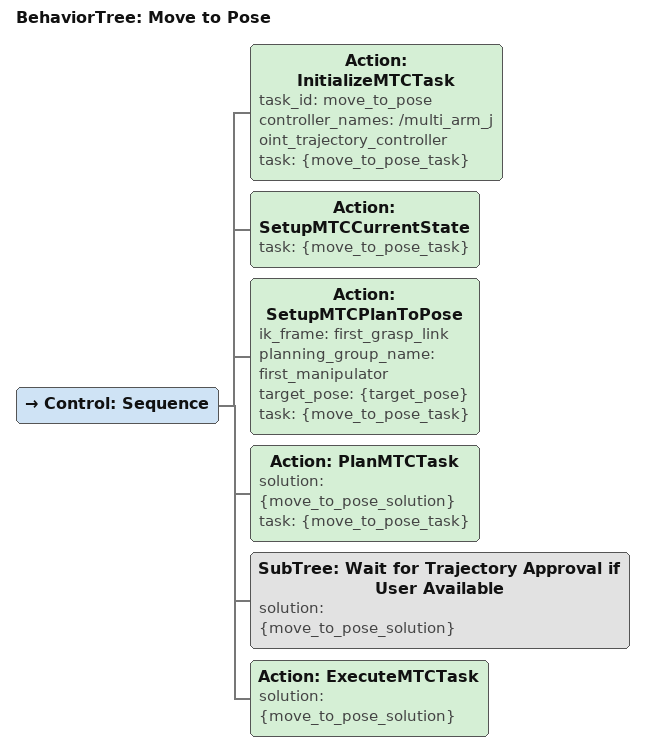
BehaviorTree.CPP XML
<?xml version='1.0' encoding='utf-8'?>
<root BTCPP_format="4" main_tree_to_execute="Move to Pose">
  <BehaviorTree ID="Move to Pose" _description="Plan and execute motion to a Cartesian coordinate pose in a ROS message type, using inverse kinematics.">
    <Control ID="Sequence">
      <Action ID="InitializeMTCTask" task_id="move_to_pose" controller_names="/multi_arm_joint_trajectory_controller" task="{move_to_pose_task}"/>
      <Action ID="SetupMTCCurrentState" task="{move_to_pose_task}"/>
      <Action ID="SetupMTCPlanToPose" ik_frame="first_grasp_link" planning_group_name="first_manipulator" target_pose="{target_pose}" task="{move_to_pose_task}"/>
      <Action ID="PlanMTCTask" solution="{move_to_pose_solution}" task="{move_to_pose_task}"/>
      <SubTree ID="Wait for Trajectory Approval if User Available" solution="{move_to_pose_solution}"/>
      <Action ID="ExecuteMTCTask" solution="{move_to_pose_solution}"/>
    </Control>
  </BehaviorTree>
</root>
